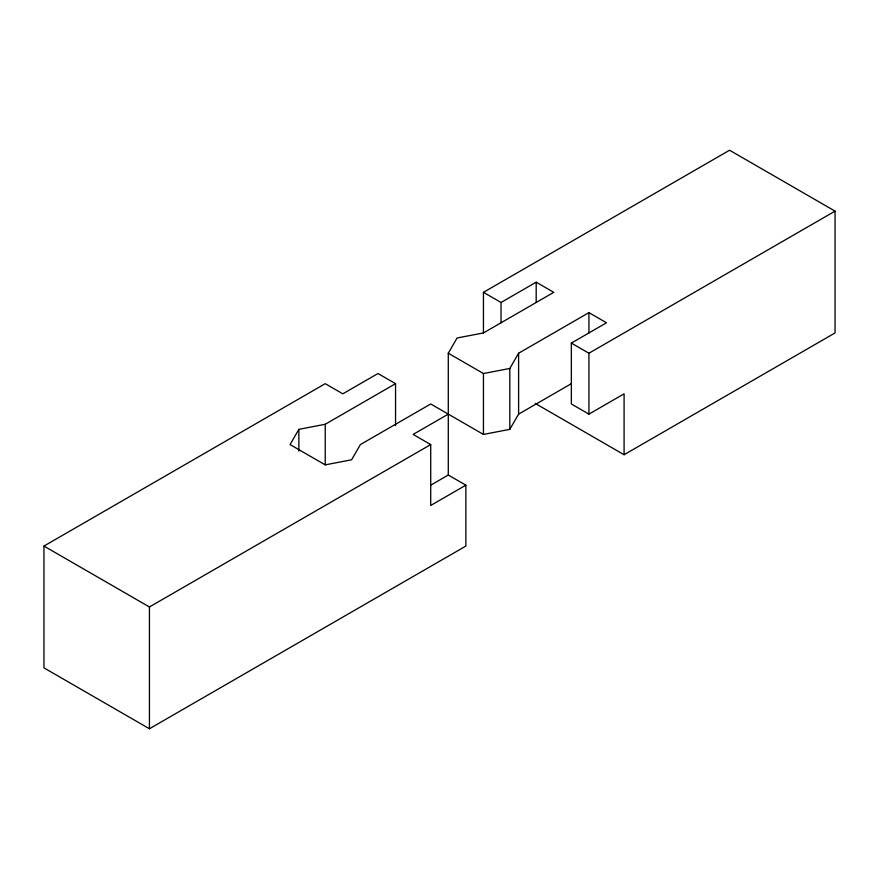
<?xml version="1.0" encoding="UTF-8"?>
<svg xmlns="http://www.w3.org/2000/svg" width="879" height="879" viewBox="0 0 879 879"><rect width="100%" height="100%" fill="white"/><g stroke="black" fill="none" stroke-linecap="round" stroke-linejoin="round"><path stroke-width="1.32" d="M395.55 425.634L395.55 383.673L325.23 424.271L298.86 429.348L290.07 444.576L325.23 464.87L351.6 459.794L360.39 444.576L430.71 403.977L483.45 434.424L509.82 429.348L518.61 414.13L571.35 383.673M395.55 383.673L377.97 373.531L342.81 393.825L325.23 383.673L43.95 546.068L43.95 667.864L149.43 728.768L465.87 546.068L465.87 485.175L448.29 475.023L448.29 353.226L457.08 337.997L483.45 332.932L553.77 292.333L536.19 282.181L501.03 302.475L483.45 292.333L483.45 332.932M509.82 429.348L509.82 368.455L518.61 353.226L588.93 312.627L606.51 322.78L571.35 343.074L571.35 403.977L588.93 414.13L624.09 393.825L624.09 454.729L535.201 403.406M483.45 292.333L729.57 150.232L835.05 211.136L835.05 332.932L624.09 454.729M448.29 414.13L413.13 434.424L430.71 444.576L430.71 505.469L465.87 485.175M43.95 546.068L149.43 606.971L430.71 444.576M571.35 343.074L588.93 353.226L835.05 211.136M430.71 485.175L448.29 475.023M448.29 353.226L483.45 373.531L509.82 368.455M588.93 312.627L588.93 332.932M588.93 353.226L588.93 414.13M536.19 282.181L536.19 302.475M518.61 353.226L518.61 414.13M501.03 302.475L501.03 322.78M483.45 373.531L483.45 434.424M325.23 424.271L325.23 464.87M298.86 429.348L298.86 451.004M149.43 606.971L149.43 728.768"/></g></svg>
